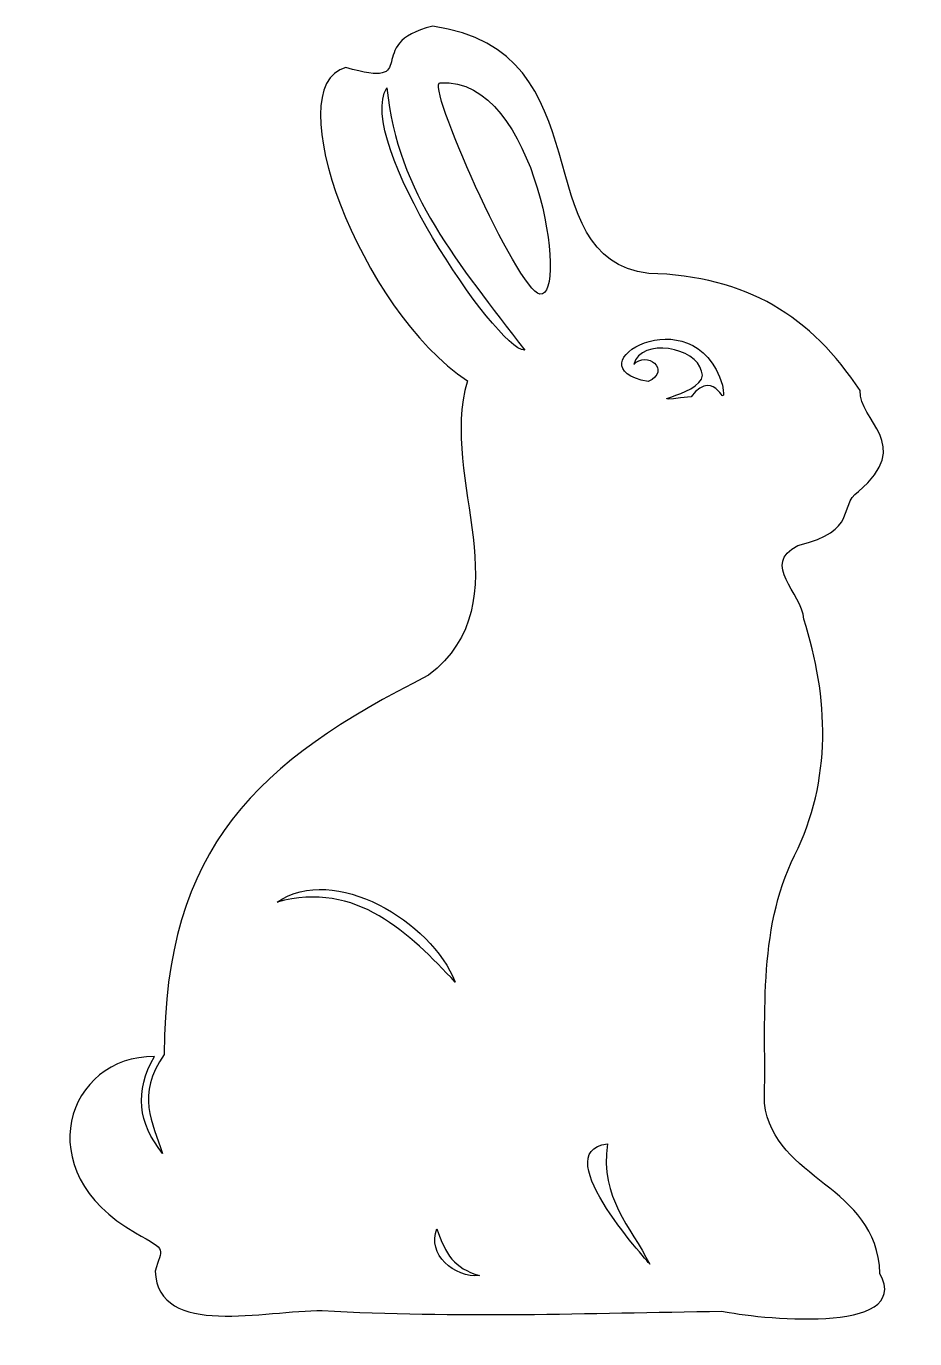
# Model space of a CAD drawing. Header units: centimetres. Extents: x -7.5 to 5.2, y -6.7 to 12.2.
import ezdxf

# ---------------------------------------------------------------- set-up
doc = ezdxf.new("R2010")
doc.units = ezdxf.units.CM
doc.header["$MEASUREMENT"] = 0
doc.layers.add('Layer 1', color=7, linetype='Continuous')

msp = doc.modelspace()

# ---------------------------------------------------------------- linework, layer by layer
at = {"layer": 'Layer 1', "color": 19}
for points, knots in [([(-5.57509, -4.03301), (-5.7213, -3.58243), (-5.96132, -3.20241), (-5.55108, -2.60851), (-5.55108, -2.60851), (-5.54816, 0.37063), (-4.21129, 1.60441), (-1.75155, 2.84333), (-1.75155, 2.84333), (-0.36763, 3.92303), (-1.61303, 5.64824), (-1.19322, 7.07558), (-1.19322, 7.07558), (-2.72681, 8.09836), (-3.93927, 11.3056), (-2.94196, 11.58512), (-2.94196, 11.58512), (-1.81561, 11.25763), (-2.73271, 11.93315), (-1.69155, 12.17751), (-1.69155, 12.17751), (0.8134, 11.8356), (-0.38511, 8.83154), (1.4142, 8.62312), (1.4142, 8.62312), (2.83618, 8.58633), (3.75289, 8.00079), (4.45416, 6.9365), (4.45416, 6.9365), (4.42691, 6.51485), (5.23966, 6.16036), (4.42969, 5.48742), (4.42969, 5.48742), (4.12348, 5.25981), (4.44987, 4.93397), (3.55953, 4.70784), (3.55953, 4.70784), (3.01789, 4.44012), (3.62029, 4.02983), (3.64391, 3.64992), (3.64391, 3.64992), (4.00751, 2.52495), (4.05048, 1.33378), (3.51282, 0.25261), (3.51282, 0.25261), (2.96915, -0.83385), (3.10548, -2.14167), (3.07821, -3.30935), (3.07821, -3.30935), (3.21938, -4.43689), (4.69241, -4.47226), (4.73927, -5.75962), (4.73927, -5.75962), (5.22953, -6.66382), (2.92788, -6.40126), (2.46647, -6.30219), (2.46647, -6.30219), (0.54474, -6.33164), (-1.35832, -6.40211), (-3.28124, -6.29419), (-3.28124, -6.29419), (-4.09332, -6.28392), (-5.64152, -6.69898), (-5.68047, -5.72637), (-5.68047, -5.72637), (-5.59277, -5.38465), (-5.4847, -5.44673), (-5.96468, -5.17567), (-5.96468, -5.17567), (-7.53542, -4.28861), (-6.9357, -2.62106), (-5.69372, -2.64179), (-5.69372, -2.64179), (-5.97926, -3.14561), (-5.92941, -3.59484), (-5.5751, -4.033), (-5.5751, -4.033), (-5.5751, -4.033), (-5.57509, -4.03301), (-5.57509, -4.03301)], [0, 0, 0, 0, 0.04761905, 0.04761905, 0.04761905, 0.04761905, 0.0952381, 0.0952381, 0.0952381, 0.0952381, 0.14285714, 0.14285714, 0.14285714, 0.14285714, 0.19047619, 0.19047619, 0.19047619, 0.19047619, 0.23809524, 0.23809524, 0.23809524, 0.23809524, 0.28571429, 0.28571429, 0.28571429, 0.28571429, 0.33333333, 0.33333333, 0.33333333, 0.33333333, 0.38095238, 0.38095238, 0.38095238, 0.38095238, 0.42857143, 0.42857143, 0.42857143, 0.42857143, 0.47619048, 0.47619048, 0.47619048, 0.47619048, 0.52380952, 0.52380952, 0.52380952, 0.52380952, 0.57142857, 0.57142857, 0.57142857, 0.57142857, 0.61904762, 0.61904762, 0.61904762, 0.61904762, 0.66666667, 0.66666667, 0.66666667, 0.66666667, 0.71428571, 0.71428571, 0.71428571, 0.71428571, 0.76190476, 0.76190476, 0.76190476, 0.76190476, 0.80952381, 0.80952381, 0.80952381, 0.80952381, 0.85714286, 0.85714286, 0.85714286, 0.85714286, 0.9047619, 0.9047619, 0.9047619, 0.9047619, 1, 1, 1, 1]), ([(-1.58232, 11.36578), (-1.81009, 11.38686), (-0.47527, 8.3794), (-0.15049, 8.32447), (-0.15049, 8.32447), (0.26879, 8.25315), (-0.19291, 11.45952), (-1.58232, 11.36578)], [0, 0, 0, 0, 0.33333333, 0.33333333, 0.33333333, 0.33333333, 1, 1, 1, 1]), ([(-0.36864, 7.51725), (-1.32064, 8.77887), (-2.19196, 9.75171), (-2.35101, 11.29184), (-2.35101, 11.29184), (-2.8197, 10.56495), (-0.78698, 7.53584), (-0.36864, 7.51725)], [0, 0, 0, 0, 0.33333333, 0.33333333, 0.33333333, 0.33333333, 1, 1, 1, 1]), ([(2.47666, 7.0156), (2.06302, 8.36087), (0.2497, 7.27217), (1.40635, 7.0664), (1.40635, 7.0664), (1.75, 7.23147), (1.38004, 7.52182), (1.19835, 7.31096), (1.19835, 7.31096), (1.30979, 7.71177), (2.10353, 7.55368), (2.17283, 7.21902), (2.17283, 7.21902), (2.32525, 6.88367), (1.09245, 6.74947), (2.02349, 6.84646), (2.02349, 6.84646), (2.38452, 7.32765), (2.54052, 6.55276), (2.47666, 7.01559), (2.47666, 7.01559), (2.47666, 7.01559), (2.47666, 7.0156), (2.47666, 7.0156)], [0, 0, 0, 0, 0.14285714, 0.14285714, 0.14285714, 0.14285714, 0.28571429, 0.28571429, 0.28571429, 0.28571429, 0.42857143, 0.42857143, 0.42857143, 0.42857143, 0.57142857, 0.57142857, 0.57142857, 0.57142857, 0.71428571, 0.71428571, 0.71428571, 0.71428571, 1, 1, 1, 1]), ([(-1.36618, -1.56972), (-1.71191, -0.69855), (-3.10513, 0.14383), (-3.92885, -0.4192), (-3.92885, -0.4192), (-2.77812, -0.10364), (-2.02518, -0.87535), (-1.36618, -1.56972)], [0, 0, 0, 0, 0.33333333, 0.33333333, 0.33333333, 0.33333333, 1, 1, 1, 1]), ([(1.42973, -5.62533), (1.14916, -5.07122), (0.71791, -4.69166), (0.81961, -3.89761), (0.81961, -3.89761), (-0.09032, -4.00009), (1.49682, -5.69103), (1.42973, -5.62533)], [0, 0, 0, 0, 0.33333333, 0.33333333, 0.33333333, 0.33333333, 1, 1, 1, 1]), ([(-1.63006, -5.11764), (-1.78103, -5.48002), (-1.37703, -5.82952), (-1.01935, -5.78983), (-1.01935, -5.78983), (-1.38613, -5.68234), (-1.50448, -5.48953), (-1.63006, -5.11764)], [0, 0, 0, 0, 0.33333333, 0.33333333, 0.33333333, 0.33333333, 1, 1, 1, 1])]:
    msp.add_open_spline(points, degree=3, knots=knots, dxfattribs=at)

doc.saveas('drawing.dxf')
